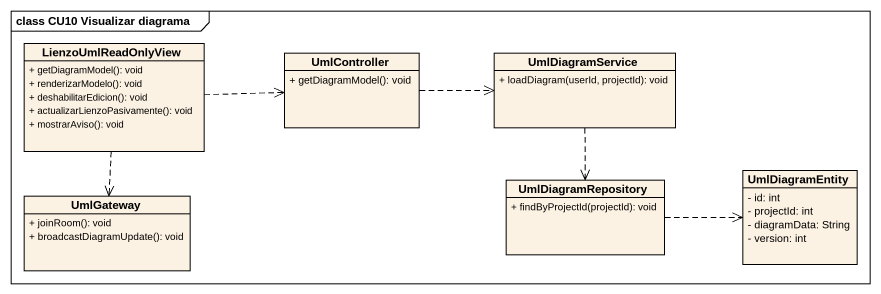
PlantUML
@startuml
mainframe class CU10 Visualizar diagrama
hide circle
hide empty members
skinparam classAttributeIconSize 0
class LienzoUmlReadOnlyView {
  + getDiagramModel(): void
  + renderizarModelo(): void
  + deshabilitarEdicion(): void
  + actualizarLienzoPasivamente(): void
  + mostrarAviso(): void
}
class UmlController {
  + getDiagramModel(): void
}
class UmlDiagramService {
  + loadDiagram(userId, projectId): void
}
class UmlGateway {
  + joinRoom(): void
  + broadcastDiagramUpdate(): void
}
class UmlDiagramRepository {
  + findByProjectId(projectId): void
}
class UmlDiagramEntity {
  - id: int
  - projectId: int
  - diagramData: String
  - version: int
}
LienzoUmlReadOnlyView .right.> UmlController
LienzoUmlReadOnlyView ..> UmlGateway
UmlController .right.> UmlDiagramService
UmlDiagramService ..> UmlDiagramRepository
UmlDiagramRepository .right.> UmlDiagramEntity
@enduml
